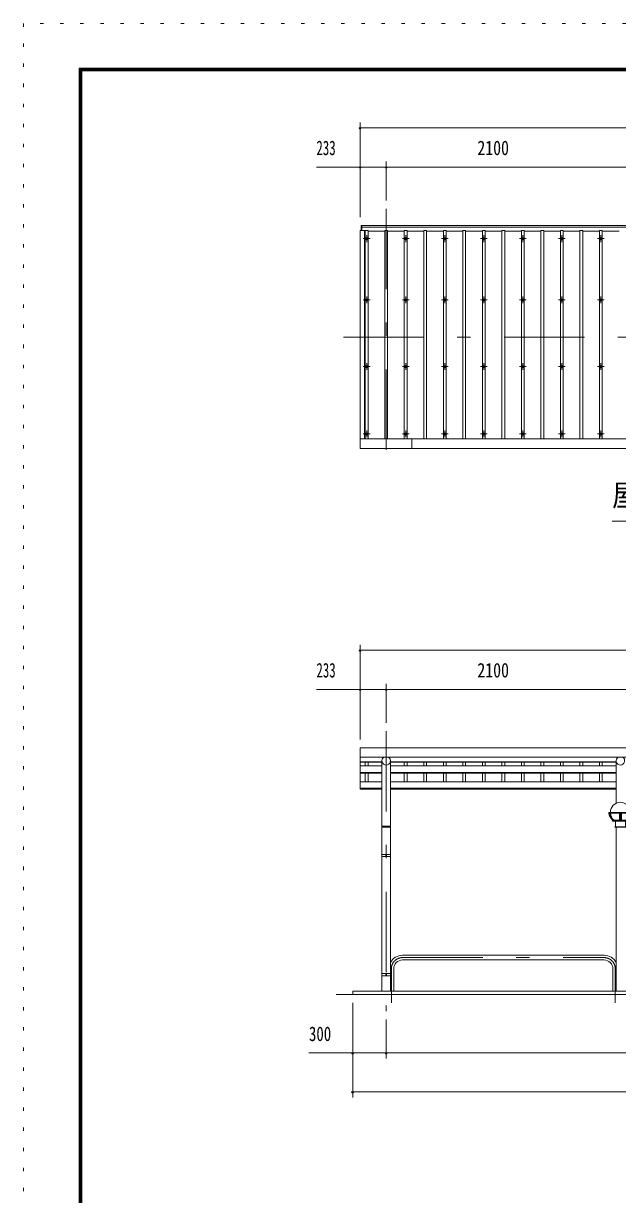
# Model space of a CAD drawing. Units: millimetres, scale not verified, with parts at other scales. Extents: x -25778 to 25782, y -10500 to 10500.
# Drawn here: x -3918 to 1409, y 0 to 10500 of the extents above; entities that cross this region are included whole.
import ezdxf
from ezdxf.enums import TextEntityAlignment as Align

# ---------------------------------------------------------------- set-up
doc = ezdxf.new("R2010")
doc.units = ezdxf.units.MM
doc.header["$LTSCALE"] = 60
doc.linetypes.add('USER3', pattern=[24, 12, -5, 2, -5])
doc.linetypes.add('USER4', pattern=[3, 0.5, -2.5])
for name, color, linetype, lineweight in [('0-0_0', 7, 'Continuous', 18), ('0-2_1-0BOLD', 7, 'Continuous', 18), ('0-3_1-2CENTER', 3, 'USER3', 18), ('0-4_1-4THIN', 4, 'Continuous', 18), ('0-5_1-5DIM', 3, 'Continuous', 18), ('0-C_F-F', 5, 'Continuous', 18), ('0-D_F-E_J_ADD', 5, 'USER4', 18)]:
    doc.layers.add(name, color=color, linetype=linetype, lineweight=lineweight)
doc.styles.add('ＭＳ ゴシック', font='')
doc.styles.get('ＭＳ ゴシック').set_extended_font_data('MS Gothic')

# ---------------------------------------------------------------- blocks, each defined once
blk = doc.blocks.new('ledl')
at = {"layer": '0-0_0'}
for p, q in [((14388.17, 13926.97), (14183.17, 13926.97)), ((14183.17, 13920.97), (14183.17, 13926.97)), ((14276.67, 13920.97), (14183.17, 13920.97)), ((14276.67, 13920.97), (14276.67, 13856.97)), ((14288.67, 13920.97), (14282.67, 13920.97)), ((14282.67, 13920.97), (14282.67, 13856.97)), ((14288.67, 13920.97), (14288.67, 13856.97)), ((14388.17, 13920.97), (14294.67, 13920.97)), ((14294.67, 13920.97), (14294.67, 13856.97)), ((14388.17, 13920.97), (14388.17, 13926.97)), ((14215.67, 13846.97), (14355.67, 13846.97)), ((14240.67, 13796.97), (14240.67, 13846.97)), ((14240.67, 13796.97), (14330.67, 13796.97)), ((14330.67, 13796.97), (14330.67, 13846.97)), ((14355.67, 13846.97), (14355.67, 13856.97))]:
    blk.add_line(p, q, dxfattribs=at)
blk.add_lwpolyline([(14215.67, 13846.97), (14215.67, 13856.97), (14355.67, 13856.97)], dxfattribs=at)
for start, end in [(0, 180), (183.82255, 231.05756), (308.94244, 356.17745)]:
    blk.add_arc((14285.67, 13926.97), 90, start, end, dxfattribs=at)
for centre, major_axis, start_param, end_param in [((14285.67, 13926.97), (102.47, 6.5), 3.13629226, 3.90348569), ((14293.67, 13926.97), (102.47, 6.5), 3.13629226, 3.90348569), ((14277.67, 13926.97), (-102.47, 6.5), 2.37969962, 3.14689305), ((14285.67, 13926.97), (-102.47, 6.5), 2.37969962, 3.14689305)]:
    blk.add_ellipse(centre, major_axis=major_axis, ratio=0.92312, start_param=start_param, end_param=end_param, dxfattribs=at)

msp = doc.modelspace()

# ---------------------------------------------------------------- linework, layer by layer
at = {"layer": '0-2_1-0BOLD'}
for p, q in [((-882.73, 8642.98), (-882.73, 8687.83)), ((-882.73, 8672.84), (6901.26, 8672.84)), ((6917.26, 6774.32), (-898.73, 6774.32)), ((-435.73, 6687.83), (-435.73, 6774.32)), ((6917.26, 3921.37), (-898.73, 3921.37)), ((-703.89, 3889.4), (-703.89, 3050.43)), ((-627.59, 3050.43), (-627.59, 3889.4)), ((1396.11, 3889.4), (1396.11, 3508.65)), ((-898.73, 3880.18), (-703.89, 3880.18)), ((-703.89, 3876.63), (-898.73, 3876.63)), ((-898.73, 3844.42), (-703.89, 3844.42)), ((-898.73, 3785.59), (-703.89, 3785.59)), ((-627.59, 3880.18), (1396.11, 3880.18)), ((1396.11, 3876.63), (-627.59, 3876.63)), ((-627.59, 3844.42), (1396.11, 3844.42)), ((1396.11, 3785.59), (-627.59, 3785.59)), ((-703.89, 3779.69), (-898.73, 3779.69)), ((-898.73, 3701.97), (-703.89, 3701.97)), ((-627.59, 3779.69), (1396.11, 3779.69)), ((1396.11, 3701.97), (-627.59, 3701.97)), ((-703.89, 3644.33), (-898.73, 3644.33)), ((-627.59, 3644.33), (1396.11, 3644.33)), ((1396.11, 3636), (-627.59, 3636)), ((-627.59, 3294.83), (-703.89, 3294.83)), ((-698.89, 3302.83), (-632.59, 3302.83)), ((1396.11, 3294.83), (1396.11, 1824.83)), ((-669.59, 3050.43), (-669.59, 3030.43)), ((-661.88, 3030.43), (-661.88, 3050.43)), ((-703.89, 3030.43), (-703.89, 1981.32)), ((-669.59, 3040.43), (-661.88, 3040.43)), ((-627.59, 1981.32), (-627.59, 3030.43)), ((1287.97, 2146.13), (-519.34, 2146.13)), ((-519.34, 2103.43), (1287.97, 2103.43)), ((-598.04, 2024.83), (-598.04, 1824.83)), ((1366.56, 1824.83), (1366.56, 2024.83)), ((-703.89, 1961.32), (-703.89, 1824.83)), ((-669.59, 1981.32), (-669.59, 1961.32)), ((-669.59, 1971.32), (-661.88, 1971.32)), ((-661.88, 1961.32), (-661.88, 1981.32)), ((-627.59, 1824.83), (-627.59, 1961.32)), ((-1115.73, 1794.83), (7134.26, 1794.83))]:
    msp.add_line(p, q, dxfattribs=at)
for points in [[(-858.73, 6774.32), (-858.73, 8642.98), (-898.73, 8642.98), (-898.73, 6687.83), (6917.26, 6687.83), (6917.26, 8642.98), (6877.26, 8642.98)], [(6907.26, 8687.83), (-888.73, 8687.83), (-888.73, 8642.98)], [(-703.89, 3636), (-898.73, 3636), (-898.73, 4005.03), (6917.26, 4005.03)], [(6984.26, 1824.83), (-965.74, 1824.83), (-965.74, 1794.83)]]:
    msp.add_lwpolyline(points, dxfattribs=at)
for points in [[(1484.26, 3294.83), (1384.26, 3294.83), (1384.26, 3297.13), (1484.26, 3297.13)], [(-705.48, 3050.43), (-705.48, 3030.43), (-625.99, 3030.43), (-625.99, 3050.43)], [(-705.48, 1981.32), (-705.48, 1961.32), (-625.99, 1961.32), (-625.99, 1981.32)]]:
    msp.add_lwpolyline(points, close=True, dxfattribs=at)
for centre in [(-840.73, 8570.45), (-490.73, 8570.45), (-140.73, 8570.45), (209.27, 8570.45), (559.27, 8570.45), (909.27, 8570.45), (1259.27, 8570.45), (-840.73, 8020.76), (-490.73, 8020.76), (-140.73, 8020.76), (209.27, 8020.76), (559.27, 8020.76), (909.27, 8020.76), (1259.27, 8020.76), (-840.73, 7422.97), (-490.73, 7422.97), (-140.73, 7422.97), (209.27, 7422.97), (559.27, 7422.97), (909.27, 7422.97), (1259.27, 7422.97), (-840.73, 6819.26), (-490.73, 6819.26), (-140.73, 6819.26), (209.27, 6819.26), (559.27, 6819.26), (909.27, 6819.26), (1259.27, 6819.26)]:
    msp.add_circle(centre, 10, dxfattribs=at)
for centre, radius, start, end in [((-665.74, 3889.4), 38.15, 123.05154, 56.94846), ((1434.26, 3889.4), 38.15, 123.05154, 56.94846), ((-698.89, 3297.83), 5, 90, 180), ((-632.59, 3297.83), 5, 0, 90), ((-519.34, 2024.83), 121.3, 90, 153.07823), ((-519.34, 2024.83), 78.6, 90, 180), ((1287.97, 2024.83), 121.3, 26.91106, 90), ((1287.97, 2024.83), 78.6, 0, 90)]:
    msp.add_arc(centre, radius, start, end, dxfattribs=at)
at = {"layer": '0-3_1-2CENTER'}
for p, q in [((-665.74, 8837.84), (-665.74, 6537.83)), ((-870.73, 8570.45), (-810.74, 8570.45)), ((-840.73, 8600.44), (-840.73, 8540.44)), ((-520.73, 8570.45), (-460.74, 8570.45)), ((-490.73, 8540.44), (-490.73, 8600.44)), ((-170.73, 8570.45), (-110.74, 8570.45)), ((-140.73, 8600.44), (-140.73, 8540.44)), ((239.26, 8570.45), (179.27, 8570.45)), ((209.27, 8540.44), (209.27, 8600.44)), ((529.27, 8570.45), (589.26, 8570.45)), ((559.27, 8600.44), (559.27, 8540.44)), ((879.27, 8570.45), (939.26, 8570.45)), ((909.27, 8540.44), (909.27, 8600.44)), ((1229.27, 8570.45), (1289.26, 8570.45)), ((1259.27, 8600.44), (1259.27, 8540.44)), ((-810.74, 8020.76), (-870.73, 8020.76)), ((-840.73, 7990.75), (-840.73, 8050.75)), ((-460.74, 8020.76), (-520.73, 8020.76)), ((-490.73, 8050.75), (-490.73, 7990.75)), ((-110.74, 8020.76), (-170.73, 8020.76)), ((-140.73, 7990.75), (-140.73, 8050.75)), ((239.26, 8020.76), (179.27, 8020.76)), ((209.27, 8050.75), (209.27, 7990.75)), ((529.27, 8020.76), (589.26, 8020.76)), ((559.27, 7990.75), (559.27, 8050.75)), ((939.26, 8020.76), (879.27, 8020.76)), ((909.27, 8050.75), (909.27, 7990.75)), ((1229.27, 8020.76), (1289.26, 8020.76)), ((1259.27, 7990.75), (1259.27, 8050.75)), ((-1048.73, 7687.84), (7067.26, 7687.84)), ((-810.74, 7422.97), (-870.73, 7422.97)), ((-840.73, 7392.96), (-840.73, 7452.97)), ((-460.74, 7422.97), (-520.73, 7422.97)), ((-490.73, 7452.97), (-490.73, 7392.96)), ((-110.74, 7422.97), (-170.73, 7422.97)), ((-140.73, 7392.96), (-140.73, 7452.97)), ((239.26, 7422.97), (179.27, 7422.97)), ((209.27, 7452.97), (209.27, 7392.96)), ((529.27, 7422.97), (589.26, 7422.97)), ((559.27, 7392.96), (559.27, 7452.97)), ((939.26, 7422.97), (879.27, 7422.97)), ((909.27, 7452.97), (909.27, 7392.96)), ((1229.27, 7422.97), (1289.26, 7422.97)), ((1259.27, 7392.96), (1259.27, 7452.97)), ((-840.73, 6849.26), (-840.73, 6789.26)), ((-490.73, 6849.26), (-490.73, 6789.26)), ((-140.73, 6789.26), (-140.73, 6849.26)), ((209.27, 6849.26), (209.27, 6789.26)), ((559.27, 6789.26), (559.27, 6849.26)), ((909.27, 6849.26), (909.27, 6789.26)), ((1259.27, 6789.26), (1259.27, 6849.26)), ((-810.74, 6819.26), (-870.73, 6819.26)), ((-520.73, 6819.26), (-460.74, 6819.26)), ((-170.73, 6819.26), (-110.74, 6819.26)), ((179.27, 6819.26), (239.26, 6819.26)), ((529.27, 6819.26), (589.26, 6819.26)), ((879.27, 6819.26), (939.26, 6819.26)), ((1229.27, 6819.26), (1289.26, 6819.26)), ((-665.74, 4155.03), (-665.74, 1644.83)), ((-519.34, 2124.83), (1287.97, 2124.83)), ((-619.38, 1719.83), (-619.38, 2024.83)), ((-619.34, 2024.83), (-619.34, 1719.83)), ((1387.92, 2024.83), (1387.92, 1719.83)), ((1387.97, 1719.83), (1387.97, 2024.83))]:
    msp.add_line(p, q, dxfattribs=at)
for centre, start, end in [((-519.34, 2024.83), 90, 180), ((1287.97, 2024.83), 0, 90)]:
    msp.add_arc(centre, 100, start, end, dxfattribs=at)
at = {"layer": '0-4_1-4THIN'}
for p, q in [((-853.23, 8638.73), (-858.73, 8638.73)), ((-828.23, 8638.73), (-678.23, 8638.73)), ((-653.23, 8638.73), (-503.23, 8638.73)), ((-478.23, 8638.73), (-328.23, 8638.73)), ((-303.23, 8638.73), (-153.23, 8638.73)), ((-128.23, 8638.73), (21.77, 8638.73)), ((46.77, 8638.73), (196.77, 8638.73)), ((221.77, 8638.73), (371.77, 8638.73)), ((396.77, 8638.73), (546.77, 8638.73)), ((571.77, 8638.73), (721.77, 8638.73)), ((746.77, 8638.73), (896.77, 8638.73)), ((921.77, 8638.73), (1071.77, 8638.73)), ((1096.77, 8638.73), (1246.77, 8638.73)), ((1271.77, 8638.73), (1421.77, 8638.73)), ((-853.24, 3876.63), (-853.24, 3844.42)), ((-828.24, 3844.42), (-828.24, 3876.63)), ((-503.24, 3844.42), (-503.24, 3876.63)), ((-478.24, 3876.63), (-478.24, 3844.42)), ((-328.24, 3876.63), (-328.24, 3844.42)), ((-303.24, 3844.42), (-303.24, 3876.63)), ((-153.24, 3844.42), (-153.24, 3876.63)), ((-128.24, 3876.63), (-128.24, 3844.42)), ((21.76, 3876.63), (21.76, 3844.42)), ((46.76, 3844.42), (46.76, 3876.63)), ((196.76, 3844.42), (196.76, 3876.63)), ((221.76, 3876.63), (221.76, 3844.42)), ((371.76, 3876.63), (371.76, 3844.42)), ((396.76, 3844.42), (396.76, 3876.63)), ((546.76, 3844.42), (546.76, 3876.63)), ((571.76, 3876.63), (571.76, 3844.42)), ((721.76, 3876.63), (721.76, 3844.42)), ((746.76, 3844.42), (746.76, 3876.63)), ((896.76, 3844.42), (896.76, 3876.63)), ((921.76, 3876.63), (921.76, 3844.42)), ((1071.76, 3876.63), (1071.76, 3844.42)), ((1096.76, 3844.42), (1096.76, 3876.63)), ((1246.76, 3844.42), (1246.76, 3876.63)), ((1271.76, 3876.63), (1271.76, 3844.42)), ((-853.24, 3779.69), (-853.24, 3701.97)), ((-828.24, 3701.97), (-828.24, 3779.69)), ((-503.24, 3701.97), (-503.24, 3779.69)), ((-478.24, 3779.69), (-478.24, 3701.97)), ((-328.24, 3779.69), (-328.24, 3701.97)), ((-303.24, 3701.97), (-303.24, 3779.69)), ((-153.24, 3701.97), (-153.24, 3779.69)), ((-128.24, 3779.69), (-128.24, 3701.97)), ((21.76, 3779.69), (21.76, 3701.97)), ((46.76, 3701.97), (46.76, 3779.69)), ((196.76, 3701.97), (196.76, 3779.69)), ((221.76, 3779.69), (221.76, 3701.97)), ((371.76, 3779.69), (371.76, 3701.97)), ((396.76, 3701.97), (396.76, 3779.69)), ((546.76, 3701.97), (546.76, 3779.69)), ((571.76, 3779.69), (571.76, 3701.97)), ((721.76, 3779.69), (721.76, 3701.97)), ((746.76, 3701.97), (746.76, 3779.69)), ((896.76, 3701.97), (896.76, 3779.69)), ((921.76, 3779.69), (921.76, 3701.97)), ((1071.76, 3779.69), (1071.76, 3701.97)), ((1096.76, 3701.97), (1096.76, 3779.69)), ((1246.76, 3701.97), (1246.76, 3779.69)), ((1271.76, 3779.69), (1271.76, 3701.97))]:
    msp.add_line(p, q, dxfattribs=at)
for points in [[(-828.23, 6774.32), (-828.23, 8642.98), (-853.23, 8642.98), (-853.23, 6774.32)], [(-653.23, 6774.32), (-653.23, 8642.98), (-678.23, 8642.98), (-678.23, 6774.32)], [(-478.23, 6774.32), (-478.23, 8642.98), (-503.23, 8642.98), (-503.23, 6774.32)], [(-303.23, 6774.32), (-303.23, 8642.98), (-328.23, 8642.98), (-328.23, 6774.32)], [(-128.23, 6774.32), (-128.23, 8642.98), (-153.23, 8642.98), (-153.23, 6774.32)], [(46.77, 6774.32), (46.77, 8642.98), (21.77, 8642.98), (21.77, 6774.32)], [(221.77, 6774.32), (221.77, 8642.98), (196.77, 8642.98), (196.77, 6774.32)], [(396.77, 6774.32), (396.77, 8642.98), (371.77, 8642.98), (371.77, 6774.32)], [(571.77, 6774.32), (571.77, 8642.98), (546.77, 8642.98), (546.77, 6774.32)], [(746.77, 6774.32), (746.77, 8642.98), (721.77, 8642.98), (721.77, 6774.32)], [(921.77, 6774.32), (921.77, 8642.98), (896.77, 8642.98), (896.77, 6774.32)], [(1096.77, 6774.32), (1096.77, 8642.98), (1071.77, 8642.98), (1071.77, 6774.32)], [(1271.77, 6774.32), (1271.77, 8642.98), (1246.77, 8642.98), (1246.77, 6774.32)]]:
    msp.add_lwpolyline(points, dxfattribs=at)
at = {"layer": '0-5_1-5DIM'}
for p, q in [((-888.73, 9562.64), (-908.73, 9562.64)), ((-898.73, 9612.64), (-898.73, 8762.64)), ((6917.27, 9562.64), (-898.73, 9562.64)), ((-665.73, 9262.64), (-665.73, 8912.64)), ((7309.77, 9212.64), (-1291.23, 9212.64)), ((-888.73, 9212.64), (-908.73, 9212.64)), ((-655.74, 9212.64), (-675.74, 9212.64)), ((1359.27, 6037.83), (4659.27, 6037.83)), ((-888.73, 4879.84), (-908.73, 4879.84)), ((-898.73, 4929.84), (-898.73, 4079.84)), ((6917.27, 4879.84), (-898.73, 4879.84)), ((-1291.23, 4529.84), (7309.77, 4529.84)), ((-888.73, 4529.84), (-908.73, 4529.84)), ((-655.74, 4529.84), (-675.74, 4529.84)), ((-665.74, 4579.84), (-665.74, 4229.83)), ((-965.73, 1719.83), (-965.73, 869.83)), ((-665.74, 1569.83), (-665.74, 1219.83)), ((7376.77, 1269.83), (-1358.24, 1269.83)), ((-955.73, 1269.83), (-975.73, 1269.83)), ((-655.74, 1269.83), (-675.74, 1269.83)), ((-955.73, 919.83), (-975.73, 919.83)), ((-965.73, 919.83), (6984.27, 919.83))]:
    msp.add_line(p, q, dxfattribs=at)
for centre in [(-898.73, 9562.64), (-898.73, 9212.64), (-665.74, 9212.64), (-898.73, 4879.84), (-898.73, 4529.84), (-665.74, 4529.84), (-965.73, 1269.83), (-665.74, 1269.83), (-965.73, 919.83)]:
    msp.add_arc(centre, 10, 180, 0, dxfattribs=at)
at = {"layer": '0-C_F-F'}
for points in [[(-3418.39, 10100.16), (-3418.39, -9999.84), (25281.61, -9999.84), (25281.61, 10100.16)], [(-3415.89, 10097.66), (25279.11, 10097.66), (25279.11, -9997.34), (-3415.89, -9997.34)], [(-3413.39, 10095.16), (-3413.39, -9994.84), (25276.61, -9994.84), (25276.61, 10095.16)], [(-3410.89, 10092.66), (25274.11, 10092.66), (25274.11, -9992.34), (-3410.89, -9992.34)], [(-3408.39, 10090.16), (25271.61, 10090.16), (25271.61, -9989.84), (-3408.39, -9989.84)], [(-3405.89, 10087.66), (25269.11, 10087.66), (25269.11, -9987.34), (-3405.89, -9987.34)], [(-3403.39, 10085.16), (25266.61, 10085.16), (25266.61, -9984.84), (-3403.39, -9984.84)], [(-3400.89, 10082.66), (-3400.89, -9982.34), (25264.11, -9982.34), (25264.11, 10082.66)], [(-3398.39, 10080.16), (-3398.39, -9979.84), (25261.61, -9979.84), (25261.61, 10080.16)], [(-3395.89, 10077.66), (-3395.89, -9977.34), (25259.11, -9977.34), (25259.11, 10077.66)], [(-3393.39, 10075.16), (25256.61, 10075.16), (25256.61, -9974.84), (-3393.39, -9974.84)]]:
    msp.add_lwpolyline(points, close=True, dxfattribs=at)
at = {"layer": '0-D_F-E_J_ADD'}
msp.add_lwpolyline([(-3918.39, 10500.16), (-3918.39, -10499.84), (25781.61, -10499.84), (25781.61, 10500.16)], close=True, dxfattribs=at)

# ---------------------------------------------------------------- block references
at = {"layer": '0-0_0'}
msp.add_blockref('ledl', (-12851.41, -10499.84), dxfattribs=at)

# ---------------------------------------------------------------- texts
at = {"layer": '0-5_1-5DIM', "color": 7, "style": 'ＭＳ ゴシック'}
for s, height, width, p in [('233', 130.2, 0.65, (-1291.23, 9280.41)), ('2100', 130.2, 0.8, (151.77, 9280.41)), ('屋根伏図\u3000Ｓ＝１／５０', 195.4, 0.9, (1359.27, 6114.48)), ('233', 130.2, 0.65, (-1291.23, 4597.6)), ('2100', 130.2, 0.8, (151.77, 4597.6)), ('300', 130.2, 0.75, (-1358.24, 1337.6))]:
    msp.add_text(s, height=height, dxfattribs=dict(at, width=width)).set_placement(p, align=Align.BOTTOM_LEFT)

doc.saveas('drawing.dxf')
